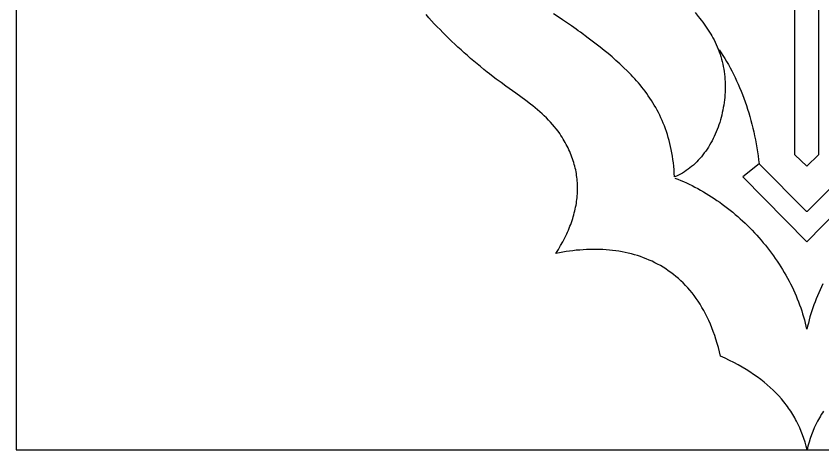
# Model space of a CAD drawing. Extents: x -5 to 96, y -47 to 131.
# Drawn here: x -5.2 to 46.3, y -47.1 to -19.4 of the extents above; entities that cross this region are included whole.
import ezdxf

# ---------------------------------------------------------------- set-up
doc = ezdxf.new("R2010")
doc.units = 0
doc.header["$MEASUREMENT"] = 0
doc.layers.add('LAYER_1', color=18, linetype='CONTINUOUS')

msp = doc.modelspace()

# ---------------------------------------------------------------- linework, layer by layer
at = {"layer": 'LAYER_1'}
for points in [[(-5.215, -47.101), (95.813, -47.101), (95.813, 131.412), (-5.215, 131.412)], [(45.283, -28.991), (44.523, -28.259), (44.536, 18.125), (45.283, 18.856), (46.029, 18.125), (46.042, -28.259)], [(45.283, -28.991), (44.523, -28.259), (44.536, 18.125), (45.283, 18.856), (46.029, 18.125), (46.042, -28.259)], [(45.283, -33.816), (49.362, -29.666), (48.329, -28.852), (45.309, -31.892), (45.283, -31.891), (45.257, -31.892), (42.236, -28.852), (41.204, -29.666)], [(45.283, -33.816), (49.362, -29.666), (48.329, -28.852), (45.309, -31.892), (45.283, -31.891), (45.257, -31.892), (42.236, -28.852), (41.204, -29.666)]]:
    msp.add_lwpolyline(points, close=True, dxfattribs=at)
for points in [[(46.343, -44.634), (46.277, -44.736), (46.213, -44.839), (46.151, -44.943), (46.091, -45.048), (46.032, -45.154), (45.975, -45.261), (45.867, -45.477), (45.765, -45.698), (45.671, -45.922), (45.583, -46.15), (45.502, -46.382), (45.428, -46.618), (45.361, -46.858), (45.3, -47.101), (45.239, -46.858), (45.172, -46.618), (45.098, -46.382), (45.017, -46.15), (44.93, -45.922), (44.835, -45.698), (44.734, -45.477), (44.625, -45.261), (44.568, -45.154), (44.51, -45.048), (44.449, -44.943), (44.387, -44.839), (44.323, -44.736), (44.257, -44.634), (44.19, -44.532), (44.12, -44.432), (44.049, -44.333), (43.976, -44.234), (43.901, -44.136), (43.824, -44.04), (43.665, -43.849), (43.499, -43.661), (43.325, -43.477), (43.143, -43.297), (42.954, -43.12), (42.757, -42.946), (42.552, -42.776), (42.34, -42.609), (42.119, -42.445), (41.891, -42.285), (41.655, -42.128), (41.41, -41.974), (41.158, -41.823), (40.897, -41.675), (40.628, -41.53), (40.351, -41.389), (40.066, -41.25), (39.772, -41.114), (39.707, -40.837), (39.637, -40.566), (39.563, -40.302), (39.484, -40.044), (39.401, -39.793), (39.313, -39.548), (39.222, -39.309), (39.126, -39.076), (39.026, -38.85), (38.922, -38.63), (38.814, -38.416), (38.702, -38.207), (38.587, -38.005), (38.467, -37.809), (38.344, -37.619), (38.217, -37.435), (38.087, -37.256), (37.953, -37.083), (37.816, -36.916), (37.676, -36.755), (37.532, -36.599), (37.385, -36.449), (37.235, -36.305), (37.082, -36.166), (36.926, -36.032), (36.767, -35.904), (36.605, -35.781), (36.44, -35.663), (36.273, -35.551), (36.103, -35.443), (35.93, -35.341), (35.755, -35.244), (35.578, -35.153), (35.398, -35.066), (35.216, -34.984), (35.032, -34.907), (34.846, -34.835), (34.657, -34.768), (34.467, -34.705), (34.274, -34.647), (34.08, -34.594), (33.884, -34.546), (33.686, -34.502), (33.487, -34.463), (33.286, -34.428), (33.084, -34.398), (32.88, -34.372), (32.675, -34.35), (32.468, -34.333), (32.26, -34.32), (32.052, -34.311), (31.842, -34.307), (31.631, -34.306), (31.419, -34.31), (31.206, -34.317), (30.992, -34.329), (30.778, -34.345), (30.563, -34.364), (30.348, -34.387), (30.131, -34.414), (29.915, -34.445), (29.698, -34.48), (29.481, -34.518), (29.264, -34.56), (29.418, -34.31), (29.564, -34.061), (29.701, -33.813), (29.829, -33.566), (29.948, -33.319), (30.004, -33.196), (30.057, -33.073), (30.109, -32.95), (30.158, -32.827), (30.205, -32.705), (30.249, -32.582), (30.292, -32.46), (30.332, -32.338), (30.369, -32.216), (30.404, -32.095), (30.437, -31.973), (30.468, -31.852), (30.496, -31.731), (30.521, -31.61), (30.545, -31.489), (30.566, -31.369), (30.584, -31.248), (30.6, -31.128), (30.614, -31.008), (30.625, -30.888), (30.634, -30.768), (30.64, -30.648), (30.644, -30.529), (30.646, -30.41), (30.645, -30.291), (30.641, -30.172), (30.635, -30.053), (30.627, -29.935), (30.616, -29.816), (30.602, -29.698), (30.586, -29.58), (30.567, -29.462), (30.546, -29.345), (30.523, -29.227), (30.496, -29.11), (30.468, -28.993), (30.436, -28.876), (30.402, -28.759), (30.366, -28.643), (30.327, -28.526), (30.285, -28.41), (30.241, -28.294), (30.194, -28.179), (30.144, -28.063), (30.092, -27.947), (30.037, -27.832), (29.98, -27.717), (29.919, -27.602), (29.857, -27.488), (29.791, -27.373), (29.723, -27.259), (29.652, -27.145), (29.578, -27.031), (29.502, -26.917), (29.395, -26.765), (29.282, -26.617), (29.165, -26.471), (29.044, -26.328), (28.918, -26.188), (28.789, -26.05), (28.656, -25.915), (28.519, -25.782), (28.379, -25.652), (28.237, -25.523), (28.091, -25.397), (27.943, -25.272), (27.793, -25.149), (27.641, -25.028), (27.333, -24.79), (27.02, -24.557), (26.704, -24.328), (26.072, -23.878), (25.761, -23.655), (25.454, -23.433), (25.156, -23.21), (25.01, -23.097), (24.866, -22.985), (24.651, -22.812), (24.439, -22.638), (24.228, -22.463), (24.019, -22.287), (23.812, -22.11), (23.607, -21.932), (23.405, -21.752), (23.204, -21.572), (23.006, -21.39), (22.81, -21.207), (22.615, -21.023), (22.423, -20.838), (22.233, -20.652), (22.046, -20.465), (21.86, -20.277), (21.677, -20.088), (21.495, -19.897), (21.316, -19.706), (21.14, -19.513), (20.965, -19.32)], [(38.148, -19.187), (38.351, -19.433), (38.449, -19.556), (38.545, -19.68), (38.638, -19.805), (38.73, -19.929), (38.818, -20.054), (38.904, -20.179), (38.987, -20.304), (39.068, -20.43), (39.145, -20.555), (39.22, -20.681), (39.291, -20.807), (39.359, -20.933), (39.434, -21.079), (39.504, -21.227), (39.57, -21.378), (39.631, -21.529), (39.689, -21.683), (39.742, -21.838), (39.791, -21.994), (39.836, -22.152), (39.877, -22.311), (39.914, -22.471), (39.947, -22.632), (39.976, -22.794), (40, -22.957), (40.021, -23.12), (40.039, -23.284), (40.052, -23.448), (40.061, -23.613), (40.067, -23.777), (40.069, -23.942), (40.067, -24.107), (40.062, -24.272), (40.052, -24.436), (40.04, -24.6), (40.023, -24.764), (40.004, -24.927), (39.98, -25.09), (39.953, -25.251), (39.923, -25.412), (39.889, -25.572), (39.852, -25.73), (39.812, -25.888), (39.768, -26.044), (39.721, -26.199), (39.671, -26.352), (39.618, -26.503), (39.561, -26.653), (39.502, -26.801), (39.439, -26.946), (39.373, -27.09), (39.304, -27.232), (39.232, -27.371), (39.157, -27.507), (39.079, -27.642), (38.999, -27.773), (38.915, -27.902), (38.829, -28.028), (38.74, -28.151), (38.648, -28.271), (38.553, -28.387), (38.456, -28.501), (38.356, -28.611), (38.253, -28.717), (38.148, -28.82), (38.04, -28.919), (37.929, -29.014), (37.817, -29.105), (37.701, -29.192), (37.584, -29.275), (37.463, -29.354), (37.341, -29.428), (37.216, -29.498), (37.089, -29.563), (36.96, -29.623), (36.828, -29.679), (36.818, -29.448), (36.804, -29.221), (36.785, -28.998), (36.762, -28.779), (36.735, -28.563), (36.704, -28.352), (36.669, -28.143), (36.63, -27.938), (36.587, -27.737), (36.541, -27.539), (36.491, -27.344), (36.437, -27.153), (36.38, -26.965), (36.319, -26.78), (36.255, -26.598), (36.188, -26.42), (36.118, -26.244), (36.044, -26.072), (35.968, -25.902), (35.889, -25.735), (35.807, -25.571), (35.722, -25.41), (35.635, -25.252), (35.545, -25.096), (35.453, -24.943), (35.358, -24.792), (35.261, -24.644), (35.162, -24.499), (35.06, -24.355), (34.957, -24.214), (34.852, -24.076), (34.744, -23.94), (34.635, -23.806), (34.525, -23.674), (34.412, -23.544), (34.298, -23.416), (34.183, -23.29), (34.066, -23.166), (33.948, -23.044), (33.829, -22.924), (33.587, -22.689), (33.342, -22.46), (33.093, -22.238), (32.843, -22.021), (32.59, -21.81), (32.336, -21.604), (32.082, -21.403), (31.828, -21.205), (31.324, -20.821), (30.829, -20.448), (30.687, -20.343), (30.545, -20.24), (30.26, -20.042), (29.688, -19.657), (29.402, -19.465), (29.117, -19.266)], [(38.148, -19.187), (38.351, -19.433), (38.449, -19.556), (38.545, -19.68), (38.638, -19.805), (38.73, -19.929), (38.818, -20.054), (38.904, -20.179), (38.987, -20.304), (39.068, -20.43), (39.145, -20.555), (39.22, -20.681), (39.291, -20.807), (39.359, -20.933), (39.434, -21.079), (39.504, -21.227), (39.57, -21.378), (39.631, -21.529), (39.689, -21.683), (39.742, -21.838), (39.791, -21.994), (39.836, -22.152), (39.877, -22.311), (39.914, -22.471), (39.947, -22.632), (39.976, -22.794), (40, -22.957), (40.021, -23.12), (40.039, -23.284), (40.052, -23.448), (40.061, -23.613), (40.067, -23.777), (40.069, -23.942), (40.067, -24.107), (40.062, -24.272), (40.052, -24.436), (40.04, -24.6), (40.023, -24.764), (40.004, -24.927), (39.98, -25.09), (39.953, -25.251), (39.923, -25.412), (39.889, -25.572), (39.852, -25.73), (39.812, -25.888), (39.768, -26.044), (39.721, -26.199), (39.671, -26.352), (39.618, -26.503), (39.561, -26.653), (39.502, -26.801), (39.439, -26.946), (39.373, -27.09), (39.304, -27.232), (39.232, -27.371), (39.157, -27.507), (39.079, -27.642), (38.999, -27.773), (38.915, -27.902), (38.829, -28.028), (38.74, -28.151), (38.648, -28.271), (38.553, -28.387), (38.456, -28.501), (38.356, -28.611), (38.253, -28.717), (38.148, -28.82), (38.04, -28.919), (37.929, -29.014), (37.817, -29.105), (37.701, -29.192), (37.584, -29.275), (37.463, -29.354), (37.341, -29.428), (37.216, -29.498), (37.089, -29.563), (36.96, -29.623), (36.828, -29.679), (36.818, -29.448), (36.804, -29.221), (36.785, -28.998), (36.762, -28.779), (36.735, -28.563), (36.704, -28.352), (36.669, -28.143), (36.63, -27.938), (36.587, -27.737), (36.541, -27.539), (36.491, -27.344), (36.437, -27.153), (36.38, -26.965), (36.319, -26.78), (36.255, -26.598), (36.188, -26.42), (36.118, -26.244), (36.044, -26.072), (35.968, -25.902), (35.889, -25.735), (35.807, -25.571), (35.722, -25.41), (35.635, -25.252), (35.545, -25.096), (35.453, -24.943), (35.358, -24.792), (35.261, -24.644), (35.162, -24.499), (35.06, -24.355), (34.957, -24.214), (34.852, -24.076), (34.744, -23.94), (34.635, -23.806), (34.525, -23.674), (34.412, -23.544), (34.298, -23.416), (34.183, -23.29), (34.066, -23.166), (33.948, -23.044), (33.829, -22.924), (33.587, -22.689), (33.342, -22.46), (33.093, -22.238), (32.843, -22.021), (32.59, -21.81), (32.336, -21.604), (32.082, -21.403), (31.828, -21.205), (31.324, -20.821), (30.829, -20.448), (30.687, -20.343), (30.545, -20.24), (30.26, -20.042), (29.688, -19.657), (29.402, -19.465), (29.117, -19.266)], [(39.684, -21.567), (39.807, -21.747), (39.928, -21.931), (40.046, -22.119), (40.162, -22.311), (40.275, -22.506), (40.386, -22.706), (40.494, -22.909), (40.6, -23.115), (40.703, -23.325), (40.803, -23.538), (40.901, -23.754), (40.996, -23.974), (41.088, -24.196), (41.177, -24.421), (41.263, -24.649), (41.346, -24.88), (41.426, -25.113), (41.504, -25.349), (41.578, -25.587), (41.648, -25.828), (41.716, -26.07), (41.781, -26.315), (41.842, -26.561), (41.9, -26.81), (41.954, -27.06), (42.005, -27.312), (42.052, -27.565), (42.096, -27.82), (42.137, -28.076), (42.174, -28.334), (42.207, -28.592), (42.236, -28.852)], [(36.862, -29.754), (37.047, -29.826), (37.231, -29.901), (37.414, -29.98), (37.597, -30.062), (37.779, -30.147), (37.961, -30.236), (38.141, -30.328), (38.321, -30.423), (38.5, -30.522), (38.677, -30.624), (38.854, -30.728), (39.03, -30.836), (39.204, -30.947), (39.377, -31.061), (39.549, -31.177), (39.72, -31.297), (39.889, -31.419), (40.057, -31.544), (40.223, -31.672), (40.388, -31.802), (40.551, -31.935), (40.713, -32.071), (40.873, -32.209), (41.031, -32.349), (41.187, -32.492), (41.342, -32.637), (41.494, -32.785), (41.645, -32.934), (41.793, -33.086), (41.94, -33.241), (42.084, -33.397), (42.226, -33.555), (42.366, -33.715), (42.503, -33.877), (42.638, -34.041), (42.771, -34.207), (42.901, -34.375), (43.028, -34.545), (43.153, -34.716), (43.275, -34.889), (43.395, -35.063), (43.512, -35.239), (43.626, -35.416), (43.737, -35.595), (43.845, -35.776), (43.95, -35.957), (44.052, -36.14), (44.151, -36.325), (44.247, -36.51), (44.34, -36.697), (44.429, -36.884), (44.515, -37.073), (44.598, -37.263), (44.677, -37.453), (44.753, -37.645), (44.825, -37.837), (44.894, -38.031), (44.959, -38.225), (45.02, -38.419), (45.077, -38.615), (45.131, -38.811), (45.181, -39.007), (45.226, -39.204), (45.268, -39.402)], [(46.318, -36.51), (46.225, -36.697), (46.136, -36.884), (46.05, -37.073), (45.967, -37.263), (45.888, -37.453), (45.812, -37.645), (45.74, -37.837), (45.672, -38.031), (45.607, -38.225), (45.546, -38.419), (45.488, -38.615), (45.435, -38.811), (45.385, -39.007), (45.339, -39.204), (45.297, -39.402)]]:
    msp.add_lwpolyline(points, dxfattribs=at)

doc.saveas('drawing.dxf')
